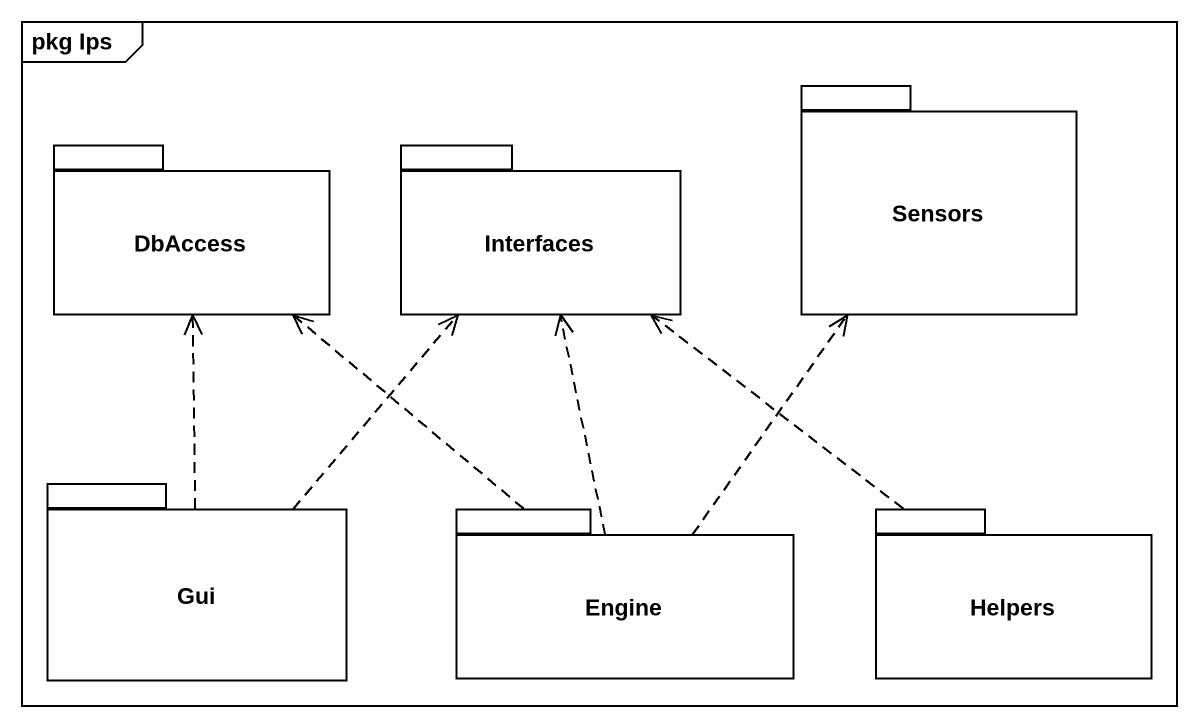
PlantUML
@startuml
mainframe pkg Ips
package Sensors {
}
package DbAccess {
}
package Interfaces {
}
package Gui {
}
package Engine {
}
package Helpers {
}
Gui .up.> DbAccess
Gui .up.> Interfaces
Engine .up.> Sensors
Engine .up.> DbAccess
Engine .up.> Interfaces
Helpers .up.> Interfaces
@enduml
